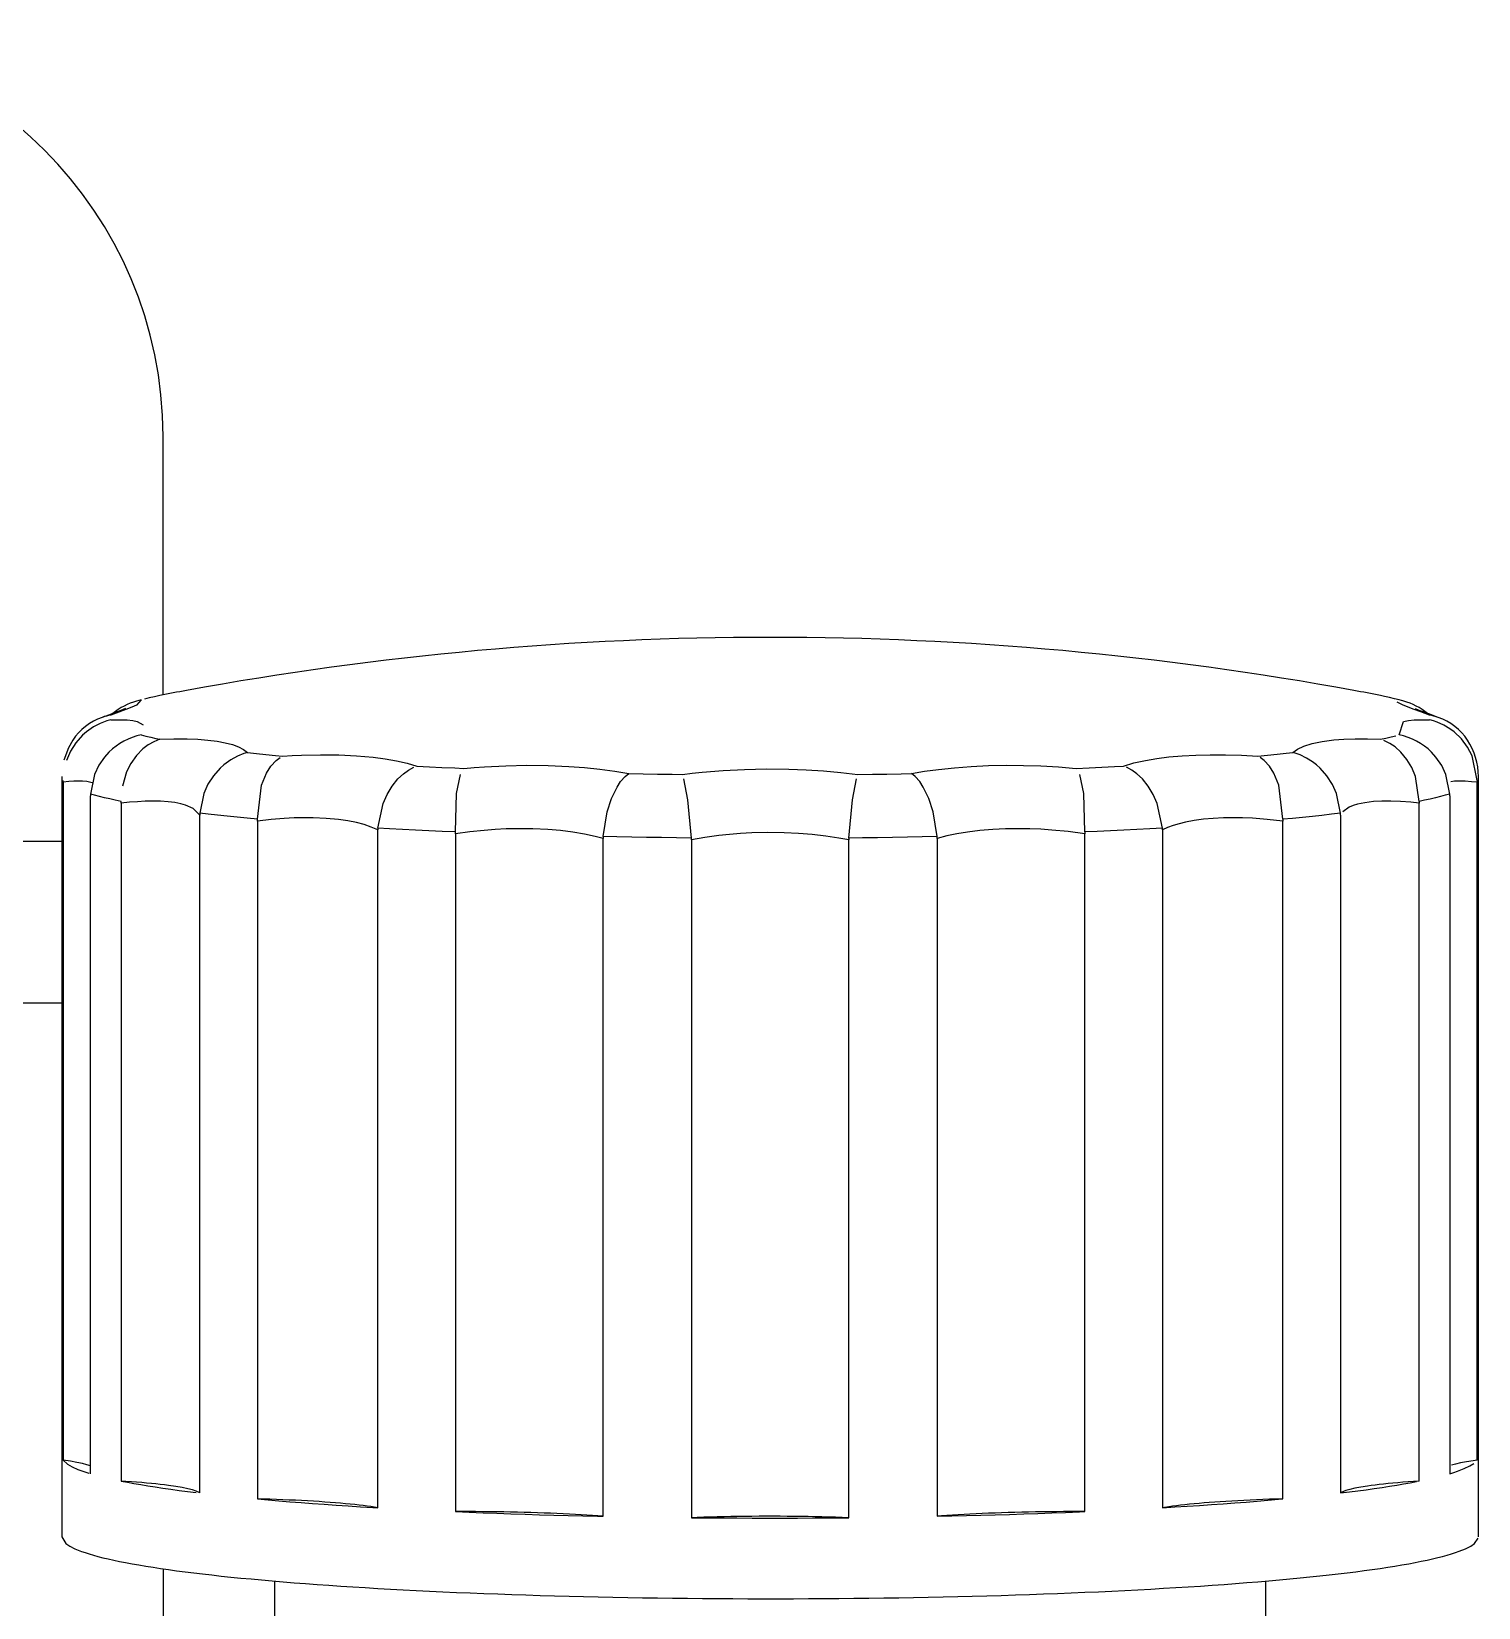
# Model space of a CAD drawing. Header units: millimetres. Extents: x 441156 to 441876, y 4514765 to 4515211.
# Drawn here: x 441594.1763 to 441594.3551, y 4515154.0357 to 4515154.2304 of the extents above; entities that cross this region are included whole.
import ezdxf

# ---------------------------------------------------------------- set-up
doc = ezdxf.new("R2010")
doc.units = ezdxf.units.MM
for name, color, linetype in [('Collettore SL', 7, 'Continuous'), ('Piantone', 5, 'Continuous'), ('Staffa', 8, 'Continuous')]:
    doc.layers.add(name, color=color, linetype=linetype)

msp = doc.modelspace()

# ---------------------------------------------------------------- linework, layer by layer
at = {"layer": 'Collettore SL', "color": 254, "linetype": 'Continuous'}
for p, q in [((441594.1925942032, 4515154.040527153), (441594.1925942032, 4515154.032345055)), ((441594.2063442032, 4515154.039009064), (441594.2063442032, 4515154.030216366)), ((441594.3288442032, 4515154.030216366), (441594.3288442032, 4515154.039009064))]:
    msp.add_line(p, q, dxfattribs=at)
at = {"layer": 'Piantone', "color": 254, "linetype": 'Continuous'}
for p, q in [((441594.1898992222, 4515154.147825108), (441594.1893258228, 4515154.147690244)), ((441594.3458635717, 4515154.147689972), (441594.3452891842, 4515154.147825108)), ((441594.3458666741, 4515154.147689118), (441594.3457640818, 4515154.147717238)), ((441594.1800942032, 4515154.138357172), (441594.1800942032, 4515154.044455209)), ((441594.180270004, 4515154.137657621), (441594.1802695994, 4515154.13787455)), ((441594.180270004, 4515154.137657621), (441594.180270004, 4515154.053933977)), ((441594.354918807, 4515154.13787455), (441594.3549184024, 4515154.137657621)), ((441594.3549184024, 4515154.053933977), (441594.3549184024, 4515154.137657621)), ((441594.3550942032, 4515154.044455209), (441594.3550942032, 4515154.138357172)), ((441594.1836419913, 4515154.136207628), (441594.1836401903, 4515154.135991789)), ((441594.1836401903, 4515154.052268146), (441594.1836401903, 4515154.135991789)), ((441594.1874324049, 4515154.135083712), (441594.1874298435, 4515154.135300594)), ((441594.3477585629, 4515154.135300594), (441594.3477560015, 4515154.135083712)), ((441594.3515482161, 4515154.135991789), (441594.3515464151, 4515154.136207628)), ((441594.3515482161, 4515154.135991789), (441594.3515482161, 4515154.052268146)), ((441594.1874324049, 4515154.135083712), (441594.1874324049, 4515154.051360068)), ((441594.1971402589, 4515154.133834728), (441594.1971364697, 4515154.133618804)), ((441594.1971364697, 4515154.04989516), (441594.1971364697, 4515154.133618804)), ((441594.3380519368, 4515154.133618804), (441594.3380481475, 4515154.133834728)), ((441594.3380519368, 4515154.133618804), (441594.3380519368, 4515154.04989516)), ((441594.3477560015, 4515154.051360068), (441594.3477560015, 4515154.135083712)), ((441594.2042635017, 4515154.132878532), (441594.2042590925, 4515154.133095308)), ((441594.2042635017, 4515154.132878532), (441594.2042635017, 4515154.049154888)), ((441594.219136312, 4515154.132007302), (441594.2191309914, 4515154.131791238)), ((441594.2191309914, 4515154.048067594), (441594.2191309914, 4515154.131791238)), ((441594.2287332158, 4515154.131308059), (441594.2287274906, 4515154.131524679)), ((441594.3064609158, 4515154.131524679), (441594.3064551906, 4515154.131308059)), ((441594.316057415, 4515154.131791238), (441594.3160520944, 4515154.132007302)), ((441594.316057415, 4515154.131791238), (441594.316057415, 4515154.048067594)), ((441594.3309293139, 4515154.133095308), (441594.3309249047, 4515154.132878532)), ((441594.3309249047, 4515154.049154888), (441594.3309249047, 4515154.132878532)), ((441594.2287332158, 4515154.131308059), (441594.2287332158, 4515154.047584415)), ((441594.246977102, 4515154.130945764), (441594.2469708918, 4515154.130729523)), ((441594.2469708918, 4515154.047005879), (441594.2469708918, 4515154.130729523)), ((441594.2578901385, 4515154.130561716), (441594.2578837878, 4515154.130778151)), ((441594.2578901385, 4515154.130561716), (441594.2578901385, 4515154.046838072)), ((441594.2773046186, 4515154.130778151), (441594.2772982679, 4515154.130561716)), ((441594.2772982679, 4515154.046838072), (441594.2772982679, 4515154.130561716)), ((441594.2882175146, 4515154.130729523), (441594.2882113045, 4515154.130945764)), ((441594.2882175146, 4515154.130729523), (441594.2882175146, 4515154.047005879)), ((441594.3064551906, 4515154.047584415), (441594.3064551906, 4515154.131308059))]:
    msp.add_line(p, q, dxfattribs=at)
for points in [[(441594.1898992222, 4515154.147825108, 0), (441594.1900757443, 4515154.147827438, 0), (441594.1902043869, 4515154.147815962, 0), (441594.1903161298, 4515154.147747226, 0), (441594.190214516, 4515154.147618451, 0), (441594.1898864091, 4515154.147423793, 0), (441594.189334614, 4515154.147167753, 0), (441594.1887423372, 4515154.146923044, 0), (441594.1880157549, 4515154.146642318, 0), (441594.1871407069, 4515154.146320525, 0), (441594.1861346713, 4515154.145964348, 0)], [(441594.1921953422, 4515154.148374933, 0), (441594.191526905, 4515154.148228724, 0), (441594.1908957872, 4515154.148081259, 0), (441594.1903022984, 4515154.147932612, 0), (441594.1898992222, 4515154.147825108, 0)], [(441594.3452891842, 4515154.147825108, 0), (441594.3447229161, 4515154.147974558, 0), (441594.3441188079, 4515154.14812288, 0), (441594.343477156, 4515154.148269998, 0), (441594.3429930643, 4515154.148374933, 0)], [(441594.3490537351, 4515154.145964348, 0), (441594.3479683443, 4515154.146349162, 0), (441594.3470329631, 4515154.146695121, 0), (441594.3463444253, 4515154.146963751, 0), (441594.3457847527, 4515154.147197767, 0), (441594.3453503445, 4515154.147399301, 0), (441594.3450543464, 4515154.147562907, 0), (441594.3448979904, 4515154.147688235, 0), (441594.3448830804, 4515154.147774017, 0), (441594.345013432, 4515154.147820317, 0), (441594.3452891842, 4515154.147825108, 0)], [(441594.1861346713, 4515154.145379236, 0), (441594.1860803319, 4515154.145366243, 0), (441594.1856537642, 4515154.145248991, 0), (441594.1852330636, 4515154.145105922, 0), (441594.1848183197, 4515154.144936637, 0), (441594.1844205169, 4515154.144746033, 0), (441594.184009749, 4515154.14451769, 0), (441594.1836117616, 4515154.144262729, 0), (441594.1831197353, 4515154.143895322, 0), (441594.1826547144, 4515154.143485495, 0), (441594.1822146748, 4515154.143028451, 0), (441594.181809967, 4515154.142531505, 0), (441594.1814651999, 4515154.142030193, 0), (441594.1811582618, 4515154.1414983, 0), (441594.1808887846, 4515154.140930601, 0), (441594.1806642903, 4515154.140337353, 0), (441594.1804938341, 4515154.139747324, 0), (441594.1803698621, 4515154.139140684, 0), (441594.1802937508, 4515154.138512063, 0), (441594.1802750521, 4515154.138193525, 0), (441594.1802695994, 4515154.13787455, 0)], [(441594.1879522767, 4515154.146765693, 0), (441594.1879473393, 4515154.146763361, 0), (441594.1878958527, 4515154.14673996, 0), (441594.1877676548, 4515154.14668447, 0), (441594.1875330654, 4515154.146587777, 0), (441594.1871559856, 4515154.146439443, 0), (441594.1866013358, 4515154.146230481, 0), (441594.1858441817, 4515154.145956051, 0), (441594.1850644648, 4515154.145682021, 0)], [(441594.1861346713, 4515154.145964348, 0), (441594.1860803082, 4515154.14580703, 0), (441594.1860659368, 4515154.145649645, 0), (441594.1860915638, 4515154.145492272, 0), (441594.1861346713, 4515154.145379236, 0)], [(441594.1861346713, 4515154.145379236, 0), (441594.1872200621, 4515154.145393333, 0), (441594.1881554433, 4515154.145353147, 0), (441594.1888439811, 4515154.145272766, 0), (441594.1894036537, 4515154.145150593, 0), (441594.1898380619, 4515154.144983661, 0), (441594.19013406, 4515154.144774666, 0), (441594.190290416, 4515154.144523258, 0), (441594.190305326, 4515154.144231595, 0), (441594.1901749744, 4515154.143894351, 0), (441594.1898992222, 4515154.143518476, 0)], [(441594.3452891842, 4515154.143518476, 0), (441594.3451126621, 4515154.143739547, 0), (441594.3449840195, 4515154.143948365, 0), (441594.3448722766, 4515154.14434277, 0), (441594.3449738904, 4515154.144677727, 0), (441594.3453019973, 4515154.144957614, 0), (441594.3458537924, 4515154.145169821, 0), (441594.3464460692, 4515154.14528845, 0), (441594.3471726516, 4515154.145363295, 0), (441594.3480476995, 4515154.145394144, 0), (441594.3490537351, 4515154.145379236, 0)], [(441594.3501263314, 4515154.145681225, 0), (441594.3499489413, 4515154.145743008, 0), (441594.3489549597, 4515154.146096341, 0), (441594.348267715, 4515154.146350461, 0), (441594.3477786835, 4515154.146539387, 0), (441594.3474687811, 4515154.146665184, 0), (441594.3473016422, 4515154.146736733, 0), (441594.3472351756, 4515154.146766745, 0), (441594.347228291, 4515154.146769988, 0)], [(441594.3490537351, 4515154.145379236, 0), (441594.3491080982, 4515154.145536553, 0), (441594.3491224697, 4515154.145693937, 0), (441594.3490968426, 4515154.14585131, 0), (441594.3490537351, 4515154.145964348, 0)], [(441594.354918807, 4515154.13787455, 0), (441594.3548962205, 4515154.138491467, 0), (441594.35482433, 4515154.139104643, 0), (441594.3546993741, 4515154.139727521, 0), (441594.3545241161, 4515154.140337353, 0), (441594.3543071316, 4515154.140912805, 0), (441594.354045919, 4515154.141468114, 0), (441594.3537332821, 4515154.142014106, 0), (441594.3533784393, 4515154.142531505, 0), (441594.3529864553, 4515154.143013995, 0), (441594.352558178, 4515154.14346198, 0), (441594.3520833222, 4515154.143883347, 0), (441594.3515766448, 4515154.144262729, 0), (441594.3512010932, 4515154.144504222, 0), (441594.3508126679, 4515154.144722749, 0), (441594.35040922, 4515154.144919147, 0), (441594.3500024707, 4515154.145088132, 0), (441594.3495593805, 4515154.145241332, 0), (441594.3491080745, 4515154.145366243, 0), (441594.3490537351, 4515154.145379236, 0)], [(441594.1898992222, 4515154.143518476, 0), (441594.1904654903, 4515154.143369025, 0), (441594.1910695985, 4515154.143220704, 0), (441594.1917112504, 4515154.143073585, 0), (441594.1921953422, 4515154.14296865, 0)], [(441594.1921953422, 4515154.14296865, 0), (441594.193942666, 4515154.143026281, 0), (441594.1955793019, 4515154.143025621, 0), (441594.1969111167, 4515154.142976289, 0), (441594.1981359224, 4515154.14288154, 0), (441594.1992671061, 4515154.142738667, 0), (441594.2002763426, 4515154.142549731, 0), (441594.2011624724, 4515154.142314344, 0), (441594.2019170764, 4515154.142034506, 0), (441594.2025471435, 4515154.141704942, 0), (441594.2030349345, 4515154.141332326, 0)], [(441594.3321534719, 4515154.141332326, 0), (441594.3324167916, 4515154.141552063, 0), (441594.3327281516, 4515154.141758073, 0), (441594.3335318841, 4515154.142141843, 0), (441594.334537268, 4515154.142459787, 0), (441594.3357767044, 4515154.142715585, 0), (441594.3372139771, 4515154.142897224, 0), (441594.3384834493, 4515154.142987242, 0), (441594.3398638873, 4515154.143029707, 0), (441594.3413780881, 4515154.143023837, 0), (441594.3429930643, 4515154.14296865, 0)], [(441594.3429930643, 4515154.14296865, 0), (441594.3436615014, 4515154.14311486, 0), (441594.3442926192, 4515154.143262324, 0), (441594.344886108, 4515154.14341097, 0), (441594.3452891842, 4515154.143518476, 0)], [(441594.1814518002, 4515154.14286631, 0), (441594.1812988523, 4515154.142624177, 0), (441594.1809149021, 4515154.141919415, 0), (441594.1805967828, 4515154.141170861, 0), (441594.1803513989, 4515154.140384348, 0), (441594.1801735194, 4515154.139488686, 0), (441594.1800974747, 4515154.138587474, 0), (441594.1800942033, 4515154.138356146, 0)], [(441594.1859084641, 4515154.141393179, 0), (441594.1857798753, 4515154.141263812, 0), (441594.1853491282, 4515154.140782151, 0), (441594.1849777775, 4515154.140291759, 0), (441594.184647208, 4515154.139773767, 0), (441594.1843527468, 4515154.139215919, 0), (441594.1841064378, 4515154.138635952, 0), (441594.1839151648, 4515154.138053889, 0), (441594.1837732316, 4515154.13745845, 0), (441594.1836802525, 4515154.136835702, 0), (441594.1836419913, 4515154.136207628, 0)], [(441594.1921953422, 4515154.14296865, 0), (441594.1921497064, 4515154.14295412, 0), (441594.1917913444, 4515154.142824568, 0), (441594.1914399345, 4515154.142669871, 0), (441594.191093792, 4515154.142488893, 0), (441594.1907626573, 4515154.142287088, 0), (441594.190421066, 4515154.142046704, 0), (441594.1900923458, 4515154.141781054, 0), (441594.1896854606, 4515154.141398518, 0), (441594.1893051364, 4515154.140977014, 0), (441594.1889447878, 4515154.140505947, 0), (441594.1886176509, 4515154.139999476, 0), (441594.1883391099, 4515154.13948686, 0), (441594.1880947658, 4515154.138948221, 0), (441594.1878812005, 4515154.138371001, 0), (441594.1877071732, 4515154.137773725, 0), (441594.18757721, 4515154.137176982, 0), (441594.1874870354, 4515154.136569149, 0), (441594.1874367115, 4515154.135936187, 0), (441594.1874298435, 4515154.135300594, 0)], [(441594.2030349345, 4515154.141332326, 0), (441594.2029831095, 4515154.14131873, 0), (441594.2025747158, 4515154.14119673, 0), (441594.2021716857, 4515154.141049826, 0), (441594.2017720524, 4515154.140876923, 0), (441594.20138711, 4515154.140683239, 0), (441594.2009870796, 4515154.140451678, 0), (441594.2005990432, 4515154.140194981, 0), (441594.2001140137, 4515154.139824243, 0), (441594.1996551843, 4515154.139414589, 0), (441594.1992145372, 4515154.138955644, 0), (441594.198808259, 4515154.13846112, 0), (441594.1984561483, 4515154.13795961, 0), (441594.198140786, 4515154.137431692, 0), (441594.1978576952, 4515154.136864968, 0), (441594.1976184421, 4515154.136277538, 0), (441594.1974298926, 4515154.135689639, 0), (441594.1972866474, 4515154.135089817, 0), (441594.1971881537, 4515154.134464126, 0), (441594.1971402589, 4515154.133834728, 0)], [(441594.2030349345, 4515154.141332326, 0), (441594.2041535334, 4515154.141208767, 0), (441594.2053032569, 4515154.141087399, 0), (441594.206483541, 4515154.14096828, 0), (441594.2073502284, 4515154.140884103, 0)], [(441594.327838178, 4515154.140884103, 0), (441594.3290400659, 4515154.14100157, 0), (441594.3302118079, 4515154.141121329, 0), (441594.331352829, 4515154.141243319, 0), (441594.3321534719, 4515154.141332326, 0)], [(441594.3380481475, 4515154.133834728, 0), (441594.3380023432, 4515154.134446085, 0), (441594.3379087722, 4515154.13505407, 0), (441594.3377634003, 4515154.135672059, 0), (441594.3375699644, 4515154.136277538, 0), (441594.3373377683, 4515154.136849348, 0), (441594.3370640083, 4515154.137401653, 0), (441594.3367415222, 4515154.137945286, 0), (441594.3363801473, 4515154.13846112, 0), (441594.3359851775, 4515154.138942896, 0), (441594.335557563, 4515154.139391039, 0), (441594.3350873371, 4515154.139813514, 0), (441594.3345893633, 4515154.140194981, 0), (441594.3342224559, 4515154.140438544, 0), (441594.3338447323, 4515154.140659633, 0), (441594.3334541495, 4515154.140859112, 0), (441594.3330620475, 4515154.141031604, 0), (441594.3326367094, 4515154.141189056, 0), (441594.3322052969, 4515154.14131873, 0), (441594.3321534719, 4515154.141332326, 0)], [(441594.3477585629, 4515154.135300594, 0), (441594.3477525042, 4515154.135917951, 0), (441594.3477054344, 4515154.136532956, 0), (441594.3476144326, 4515154.137159153, 0), (441594.3474812332, 4515154.137773725, 0), (441594.3473124397, 4515154.138355105, 0), (441594.3471061735, 4515154.1389176, 0), (441594.3468565503, 4515154.139472232, 0), (441594.3465707555, 4515154.139999476, 0), (441594.3462527958, 4515154.140492877, 0), (441594.3459033083, 4515154.140952814, 0), (441594.3455137388, 4515154.141387465, 0), (441594.3450960606, 4515154.141781054, 0), (441594.3447853085, 4515154.142033093, 0), (441594.3444629671, 4515154.142262543, 0), (441594.344127228, 4515154.142470301, 0), (441594.3437878492, 4515154.142650751, 0), (441594.3434171932, 4515154.142816458, 0), (441594.3430387, 4515154.14295412, 0), (441594.3429930643, 4515154.14296865, 0)], [(441594.3515464151, 4515154.136207628, 0), (441594.3515100252, 4515154.136817722, 0), (441594.3514219849, 4515154.137422916, 0), (441594.3512781465, 4515154.138036461, 0), (441594.3510819686, 4515154.138635952, 0), (441594.3508429645, 4515154.13920052, 0), (441594.3505583116, 4515154.139744243, 0), (441594.3502203697, 4515154.140277727, 0), (441594.3498392783, 4515154.140782151, 0), (441594.3494205488, 4515154.141251422, 0), (441594.3492902076, 4515154.141383075, 0)], [(441594.2042590925, 4515154.133095308, 0), (441594.2042478927, 4515154.133712586, 0), (441594.2042644645, 4515154.134328568, 0), (441594.204310536, 4515154.134956872, 0), (441594.2043856109, 4515154.135574644, 0), (441594.2044858544, 4515154.136160159, 0), (441594.2046122954, 4515154.136727766, 0), (441594.2047687968, 4515154.13728864, 0), (441594.2049510725, 4515154.137823078, 0), (441594.2051566572, 4515154.138324524, 0), (441594.2053852016, 4515154.138793346, 0), (441594.2056424969, 4515154.139237937, 0), (441594.2059207979, 4515154.139642221, 0), (441594.206129269, 4515154.13990224, 0), (441594.2063466475, 4515154.140139984, 0), (441594.2065741827, 4515154.140356398, 0), (441594.2068052568, 4515154.140545616, 0), (441594.2070587722, 4515154.140720914, 0), (441594.2073188007, 4515154.14086839, 0), (441594.2073502284, 4515154.140884103, 0)], [(441594.2073502284, 4515154.140884103, 0), (441594.2085252522, 4515154.140954443, 0), (441594.2096840551, 4515154.14100775, 0), (441594.2120409281, 4515154.141063234, 0), (441594.2142940643, 4515154.141042721, 0), (441594.2164876811, 4515154.140941935, 0), (441594.2185381526, 4515154.140761307, 0), (441594.2200471761, 4515154.140562728, 0), (441594.2214504576, 4515154.140316053, 0), (441594.222764948, 4515154.140016373, 0), (441594.2239574473, 4515154.139669579, 0)], [(441594.219136312, 4515154.132007302, 0), (441594.2191857242, 4515154.132617947, 0), (441594.2192738216, 4515154.133230899, 0), (441594.2194026097, 4515154.133850848, 0), (441594.2195705558, 4515154.134464134, 0), (441594.2197671902, 4515154.135040642, 0), (441594.2199977851, 4515154.13560259, 0), (441594.2202649164, 4515154.13615346, 0), (441594.22056399, 4515154.136681268, 0), (441594.2208864283, 4515154.137172532, 0), (441594.221235803, 4515154.137634153, 0), (441594.2216153167, 4515154.138068317, 0), (441594.2220179921, 4515154.138464995, 0), (441594.2223119923, 4515154.138718322, 0), (441594.222614727, 4515154.138950261, 0), (441594.2229262877, 4515154.13916053, 0), (441594.2232381384, 4515154.13934384, 0), (441594.2235747967, 4515154.139512734, 0), (441594.2239165371, 4515154.139654558, 0), (441594.2239574473, 4515154.139669579, 0)], [(441594.2239574473, 4515154.139669579, 0), (441594.2254934575, 4515154.139586817, 0), (441594.2270501228, 4515154.139507039, 0), (441594.2286266793, 4515154.139430287, 0), (441594.2297714271, 4515154.139377022, 0)], [(441594.2287274906, 4515154.131524679, 0), (441594.2287003831, 4515154.132141368, 0), (441594.228684458, 4515154.132757361, 0), (441594.2286800424, 4515154.133386305, 0), (441594.2286879377, 4515154.134005353, 0), (441594.2287075404, 4515154.13459271, 0), (441594.2287389056, 4515154.135162742, 0), (441594.2287834086, 4515154.135726704, 0), (441594.2288401802, 4515154.136264815, 0), (441594.2289085933, 4515154.136770473, 0), (441594.2289886287, 4515154.137244035, 0), (441594.2290826163, 4515154.137694025, 0), (441594.2291879728, 4515154.138104206, 0), (441594.2292690184, 4515154.138368674, 0), (441594.2293552147, 4515154.138611084, 0), (441594.2294471019, 4515154.138832407, 0), (441594.2295420006, 4515154.139026634, 0), (441594.2296477975, 4515154.139207454, 0), (441594.2297579981, 4515154.13936062, 0), (441594.2297714271, 4515154.139377022, 0)], [(441594.2297714271, 4515154.139377022, 0), (441594.2310379009, 4515154.139484882, 0), (441594.232304838, 4515154.139575468, 0), (441594.2349408444, 4515154.139707683, 0), (441594.2375431467, 4515154.139761788, 0), (441594.2401672152, 4515154.139735038, 0), (441594.2427168464, 4515154.139625106, 0), (441594.2446667528, 4515154.139479683, 0), (441594.2465494554, 4515154.139283506, 0), (441594.2483898223, 4515154.13903231, 0), (441594.250143197, 4515154.138730788, 0)], [(441594.2567546109, 4515154.138629184, 0), (441594.2579597792, 4515154.138775027, 0), (441594.2591820392, 4515154.138903867, 0), (441594.2617792376, 4515154.139116504, 0), (441594.2644168301, 4515154.139251137, 0), (441594.2671548489, 4515154.139306791, 0), (441594.2698961165, 4515154.139278168, 0), (441594.2720517185, 4515154.139195839, 0), (441594.2741867605, 4515154.139061406, 0), (441594.2763310284, 4515154.138871445, 0), (441594.2784337956, 4515154.138629184, 0)], [(441594.2850452094, 4515154.138730788, 0), (441594.2866785891, 4515154.13901375, 0), (441594.2883955453, 4515154.139253814, 0), (441594.2903702193, 4515154.139465999, 0), (441594.2924201728, 4515154.139621981, 0), (441594.2945808624, 4515154.139722207, 0), (441594.2967977419, 4515154.139762341, 0), (441594.2988990421, 4515154.139745431, 0), (441594.3010289059, 4515154.139676542, 0), (441594.3032184444, 4515154.139553183, 0), (441594.3054169793, 4515154.139377022, 0)], [(441594.3054169793, 4515154.139377022, 0), (441594.3070073525, 4515154.139451578, 0), (441594.3085783892, 4515154.139529185, 0), (441594.3101293187, 4515154.139609806, 0), (441594.3112309591, 4515154.139669579, 0)], [(441594.3064609158, 4515154.131524679, 0), (441594.3064880233, 4515154.132141368, 0), (441594.3065039484, 4515154.132757361, 0), (441594.306508364, 4515154.133386305, 0), (441594.3065004688, 4515154.134005353, 0), (441594.306480866, 4515154.13459271, 0), (441594.3064495008, 4515154.135162742, 0), (441594.3064049978, 4515154.135726704, 0), (441594.3063482261, 4515154.136264815, 0), (441594.3062798131, 4515154.136770473, 0), (441594.3061997778, 4515154.137244035, 0), (441594.3061057901, 4515154.137694025, 0), (441594.3060004336, 4515154.138104206, 0), (441594.305919388, 4515154.138368674, 0), (441594.3058331917, 4515154.138611084, 0), (441594.3057413045, 4515154.138832407, 0), (441594.3056464058, 4515154.139026634, 0), (441594.3055406089, 4515154.139207454, 0), (441594.3054304083, 4515154.13936062, 0), (441594.3054169793, 4515154.139377022, 0)], [(441594.3112309591, 4515154.139669579, 0), (441594.3125300801, 4515154.140043638, 0), (441594.3139808648, 4515154.140363663, 0), (441594.3153705726, 4515154.14059701, 0), (441594.3168603766, 4515154.140784223, 0), (441594.3184738058, 4515154.140926428, 0), (441594.3201769895, 4515154.141019226, 0), (441594.32197054, 4515154.141062172, 0), (441594.3238383327, 4515154.141054718, 0), (441594.3258090512, 4515154.140995293, 0), (441594.327838178, 4515154.140884103, 0)], [(441594.3160520944, 4515154.132007302, 0), (441594.3160026823, 4515154.132617947, 0), (441594.3159145848, 4515154.133230899, 0), (441594.3157857967, 4515154.133850848, 0), (441594.3156178506, 4515154.134464134, 0), (441594.3154212162, 4515154.135040642, 0), (441594.3151906213, 4515154.13560259, 0), (441594.31492349, 4515154.13615346, 0), (441594.3146244164, 4515154.136681268, 0), (441594.3143019781, 4515154.137172532, 0), (441594.3139526034, 4515154.137634153, 0), (441594.3135730897, 4515154.138068317, 0), (441594.3131704144, 4515154.138464995, 0), (441594.3128764142, 4515154.138718322, 0), (441594.3125736794, 4515154.138950261, 0), (441594.3122621187, 4515154.13916053, 0), (441594.311950268, 4515154.13934384, 0), (441594.3116136097, 4515154.139512734, 0), (441594.3112718693, 4515154.139654558, 0), (441594.3112309591, 4515154.139669579, 0)], [(441594.3309293139, 4515154.133095308, 0), (441594.3309405137, 4515154.133712586, 0), (441594.3309239419, 4515154.134328568, 0), (441594.3308778704, 4515154.134956872, 0), (441594.3308027955, 4515154.135574644, 0), (441594.3307025519, 4515154.136160159, 0), (441594.330576111, 4515154.136727766, 0), (441594.3304196096, 4515154.13728864, 0), (441594.3302373339, 4515154.137823078, 0), (441594.3300317492, 4515154.138324524, 0), (441594.3298032049, 4515154.138793346, 0), (441594.3295459095, 4515154.139237937, 0), (441594.3292676085, 4515154.139642221, 0), (441594.3290591374, 4515154.13990224, 0), (441594.328841759, 4515154.140139984, 0), (441594.3286142237, 4515154.140356398, 0), (441594.3283831496, 4515154.140545616, 0), (441594.3281296342, 4515154.140720914, 0), (441594.3278696057, 4515154.14086839, 0), (441594.327838178, 4515154.140884103, 0)], [(441594.1802695994, 4515154.13787455, 0), (441594.1801711711, 4515154.138037375, 0), (441594.1801127065, 4515154.138200346, 0), (441594.1800942032, 4515154.138357172, 0)], [(441594.1838194951, 4515154.137611124, 0), (441594.1835901561, 4515154.137689631, 0), (441594.1831625619, 4515154.137771802, 0), (441594.1826342501, 4515154.13781226, 0), (441594.1821378372, 4515154.137814412, 0), (441594.1815798809, 4515154.137789601, 0), (441594.1809542861, 4515154.137737174, 0), (441594.180270004, 4515154.137657621, 0)], [(441594.246977102, 4515154.130945764, 0), (441594.2470246918, 4515154.131560083, 0), (441594.2470961602, 4515154.132173304, 0), (441594.2471939271, 4515154.132799006, 0), (441594.2473150302, 4515154.133414462, 0), (441594.2474537906, 4515154.133998039, 0), (441594.2476120026, 4515154.134564048, 0), (441594.2477934432, 4515154.135123666, 0), (441594.2479922588, 4515154.135657271, 0), (441594.2482054036, 4515154.136158338, 0), (441594.2484322698, 4515154.136627243, 0), (441594.2486778419, 4515154.137072424, 0), (441594.2489341046, 4515154.137477817, 0), (441594.2491206877, 4515154.137738938, 0), (441594.2493109685, 4515154.137978045, 0), (441594.2495059283, 4515154.138196099, 0), (441594.249699914, 4515154.138387183, 0), (441594.2499084796, 4515154.138564743, 0), (441594.2501181358, 4515154.138714753, 0), (441594.250143197, 4515154.138730788, 0)], [(441594.250143197, 4515154.138730788, 0), (441594.251911353, 4515154.138698803, 0), (441594.2536872031, 4515154.138670241, 0), (441594.2554698762, 4515154.138645113, 0), (441594.2567546109, 4515154.138629184, 0)], [(441594.2578837878, 4515154.130778151, 0), (441594.2578440422, 4515154.131393813, 0), (441594.2577975411, 4515154.132008846, 0), (441594.2577431709, 4515154.132636886, 0), (441594.2576829343, 4515154.13325513, 0), (441594.2576195318, 4515154.133841813, 0), (441594.257552038, 4515154.134411289, 0), (441594.2574791751, 4515154.134974817, 0), (441594.257403595, 4515154.135512639, 0), (441594.2573265849, 4515154.136018164, 0), (441594.2572484579, 4515154.136491757, 0), (441594.2571678015, 4515154.136941951, 0), (441594.2570875059, 4515154.137352517, 0), (441594.2570313506, 4515154.137617367, 0), (441594.2569759684, 4515154.137860251, 0), (441594.2569211246, 4515154.138082143, 0), (441594.2568684015, 4515154.138277018, 0), (441594.2568137195, 4515154.138458624, 0), (441594.2567608001, 4515154.13861267, 0), (441594.2567546109, 4515154.138629184, 0)], [(441594.2773046186, 4515154.130778151, 0), (441594.2773443642, 4515154.131393813, 0), (441594.2773908653, 4515154.132008846, 0), (441594.2774452355, 4515154.132636886, 0), (441594.2775054721, 4515154.13325513, 0), (441594.2775688746, 4515154.133841813, 0), (441594.2776363684, 4515154.134411289, 0), (441594.2777092313, 4515154.134974817, 0), (441594.2777848113, 4515154.135512639, 0), (441594.2778618215, 4515154.136018164, 0), (441594.2779399485, 4515154.136491757, 0), (441594.2780206049, 4515154.136941951, 0), (441594.2781009005, 4515154.137352517, 0), (441594.2781570558, 4515154.137617367, 0), (441594.278212438, 4515154.137860251, 0), (441594.2782672818, 4515154.138082143, 0), (441594.2783200049, 4515154.138277018, 0), (441594.278374687, 4515154.138458624, 0), (441594.2784276063, 4515154.13861267, 0), (441594.2784337956, 4515154.138629184, 0)], [(441594.2784337956, 4515154.138629184, 0), (441594.2802208316, 4515154.138651836, 0), (441594.2820016729, 4515154.138677931, 0), (441594.2837754458, 4515154.138707459, 0), (441594.2850452094, 4515154.138730788, 0)], [(441594.2882113045, 4515154.130945764, 0), (441594.2881637146, 4515154.131560083, 0), (441594.2880922462, 4515154.132173304, 0), (441594.2879944793, 4515154.132799006, 0), (441594.2878733762, 4515154.133414462, 0), (441594.2877346158, 4515154.133998039, 0), (441594.2875764038, 4515154.134564048, 0), (441594.2873949633, 4515154.135123666, 0), (441594.2871961476, 4515154.135657271, 0), (441594.2869830029, 4515154.136158338, 0), (441594.2867561366, 4515154.136627243, 0), (441594.2865105646, 4515154.137072424, 0), (441594.2862543018, 4515154.137477817, 0), (441594.2860677188, 4515154.137738938, 0), (441594.2858774379, 4515154.137978045, 0), (441594.2856824782, 4515154.138196099, 0), (441594.2854884925, 4515154.138387183, 0), (441594.2852799268, 4515154.138564743, 0), (441594.2850702705, 4515154.138714753, 0), (441594.2850452094, 4515154.138730788, 0)], [(441594.3549184024, 4515154.137657621, 0), (441594.3542430418, 4515154.137736281, 0), (441594.3534457043, 4515154.137799288, 0), (441594.3527477629, 4515154.137816397, 0), (441594.3521492982, 4515154.137785939, 0), (441594.3516641092, 4515154.137706639, 0), (441594.3513633995, 4515154.137608758, 0)], [(441594.3550942032, 4515154.138357172, 0), (441594.3550742038, 4515154.138194131, 0), (441594.3550142146, 4515154.138031163, 0), (441594.354918807, 4515154.13787455, 0)], [(441594.1874298435, 4515154.135300594, 0), (441594.1866983855, 4515154.135450667, 0), (441594.1860039073, 4515154.135602066, 0), (441594.1853467265, 4515154.135754727, 0), (441594.1847271434, 4515154.135908576, 0), (441594.1841454414, 4515154.136063545, 0), (441594.1836419913, 4515154.136207628, 0)], [(441594.1971364697, 4515154.133618804, 0), (441594.1971340898, 4515154.133623188, 0), (441594.1968015427, 4515154.13405722, 0), (441594.1963089781, 4515154.134432429, 0), (441594.1958785077, 4515154.134654289, 0), (441594.1953741974, 4515154.134846161, 0), (441594.1947984424, 4515154.13500695, 0), (441594.1940513581, 4515154.1351524, 0), (441594.1932154692, 4515154.135255618, 0), (441594.1922759864, 4515154.135316781, 0), (441594.1912530799, 4515154.135333399, 0), (441594.1903728582, 4515154.135314396, 0), (441594.1894449007, 4515154.135266749, 0), (441594.1884598795, 4515154.13518957, 0), (441594.1874324049, 4515154.135083712, 0)], [(441594.3477560015, 4515154.135083712, 0), (441594.3467422485, 4515154.13518833, 0), (441594.3454750702, 4515154.135283166, 0), (441594.3442860611, 4515154.135329171, 0), (441594.3431590758, 4515154.135325061, 0), (441594.3421274659, 4515154.13526924, 0), (441594.3410718172, 4515154.135141905, 0), (441594.3401568463, 4515154.134947973, 0), (441594.3396135437, 4515154.134776708, 0), (441594.3391410548, 4515154.134575171, 0), (441594.3387415303, 4515154.134344497, 0), (441594.3383346768, 4515154.134004265, 0), (441594.3380519368, 4515154.133618804, 0)], [(441594.3515464151, 4515154.136207628, 0), (441594.3509999418, 4515154.136051688, 0), (441594.3504153411, 4515154.135896802, 0), (441594.3497928805, 4515154.135743041, 0), (441594.3491328444, 4515154.135590475, 0), (441594.3484355345, 4515154.135439173, 0), (441594.3477585629, 4515154.135300594, 0)], [(441594.2042590925, 4515154.133095308, 0), (441594.2029828293, 4515154.133214525, 0), (441594.2017361019, 4515154.133336093, 0), (441594.2005194802, 4515154.133459956, 0), (441594.1993335204, 4515154.133586058, 0), (441594.1981787645, 4515154.133714342, 0), (441594.1971402589, 4515154.133834728, 0)], [(441594.3380481475, 4515154.133834728, 0), (441594.3369226852, 4515154.133704483, 0), (441594.3357655308, 4515154.133576363, 0), (441594.3345772132, 4515154.133450431, 0), (441594.3333582757, 4515154.13332674, 0), (441594.3321092755, 4515154.13320535, 0), (441594.3309293139, 4515154.133095308, 0)], [(441594.2191309914, 4515154.131791238, 0), (441594.2183232019, 4515154.13213822, 0), (441594.2174448887, 4515154.132434117, 0), (441594.2164780895, 4515154.132687798, 0), (441594.2154051666, 4515154.132901411, 0), (441594.2142494026, 4515154.133068433, 0), (441594.2127478797, 4515154.133206707, 0), (441594.2111442097, 4515154.133274382, 0), (441594.2099890427, 4515154.133279533, 0), (441594.2087942997, 4515154.13325117, 0), (441594.2075662617, 4515154.133189546, 0), (441594.2059351704, 4515154.133060993, 0), (441594.2042635017, 4515154.132878532, 0)], [(441594.2287274906, 4515154.131524679, 0), (441594.2270603584, 4515154.131598663, 0), (441594.2254117555, 4515154.131675736, 0), (441594.2237824355, 4515154.131755863, 0), (441594.2221731431, 4515154.131839008, 0), (441594.220584614, 4515154.131925132, 0), (441594.219136312, 4515154.132007302, 0)], [(441594.2469708918, 4515154.130729523, 0), (441594.2459965296, 4515154.130979536, 0), (441594.2446490948, 4515154.131265584, 0), (441594.2432297039, 4515154.131502348, 0), (441594.2417119892, 4515154.131691651, 0), (441594.2401345331, 4515154.131826637, 0), (441594.2382663872, 4515154.131913126, 0), (441594.2363449511, 4515154.131926628, 0), (441594.2350010971, 4515154.131893374, 0), (441594.2336422605, 4515154.131825767, 0), (441594.2322754691, 4515154.131724267, 0), (441594.230503079, 4515154.131543409, 0), (441594.2287332158, 4515154.131308059, 0)], [(441594.2772982679, 4515154.130561716, 0), (441594.2760893555, 4515154.130778178, 0), (441594.2744643547, 4515154.131018545, 0), (441594.2728032247, 4515154.131207969, 0), (441594.271077171, 4515154.131347422, 0), (441594.2693317051, 4515154.131431341, 0), (441594.2673222622, 4515154.131458241, 0), (441594.2653148136, 4515154.131411362, 0), (441594.2639443612, 4515154.131336396, 0), (441594.2625853266, 4515154.131227021, 0), (441594.2612446371, 4515154.131083913, 0), (441594.2595447247, 4515154.130849692, 0), (441594.2578901385, 4515154.130561716, 0)], [(441594.3064551906, 4515154.131308059, 0), (441594.3064361767, 4515154.131310879, 0), (441594.3044243433, 4515154.131573461, 0), (441594.3024111358, 4515154.131765418, 0), (441594.3010349046, 4515154.131855149, 0), (441594.2996685574, 4515154.131910215, 0), (441594.2983193086, 4515154.131930224, 0), (441594.2966809289, 4515154.131906196, 0), (441594.2950830039, 4515154.131828578, 0), (441594.2935001602, 4515154.131694132, 0), (441594.291977266, 4515154.131505045, 0), (441594.2906618046, 4515154.131288406, 0), (441594.289405931, 4515154.13102924, 0), (441594.2882175146, 4515154.130729523, 0)], [(441594.3160520944, 4515154.132007302, 0), (441594.3144833905, 4515154.13191846, 0), (441594.3128932522, 4515154.131832561, 0), (441594.3112824064, 4515154.131749645, 0), (441594.3096515893, 4515154.13166975, 0), (441594.3080015466, 4515154.131592912, 0), (441594.3064609158, 4515154.131524679, 0)], [(441594.3309249047, 4515154.132878532, 0), (441594.3309067173, 4515154.132880781, 0), (441594.3290103764, 4515154.133083302, 0), (441594.3271682347, 4515154.133216009, 0), (441594.3259415043, 4515154.133265738, 0), (441594.3247503021, 4515154.1332815, 0), (441594.3236010111, 4515154.133263112, 0), (441594.3223382428, 4515154.133199803, 0), (441594.3211406509, 4515154.133091807, 0), (441594.3199930055, 4515154.132936183, 0), (441594.3189241285, 4515154.132735533, 0), (441594.3181246926, 4515154.132542065, 0), (441594.3173815929, 4515154.132320849, 0), (441594.3166887605, 4515154.132069395, 0), (441594.316057415, 4515154.131791238, 0)], [(441594.2578837878, 4515154.130778151, 0), (441594.2560268674, 4515154.130797977, 0), (441594.2541752349, 4515154.130821259, 0), (441594.2523297365, 4515154.130847985, 0), (441594.250491216, 4515154.130878144, 0), (441594.2486605137, 4515154.130911722, 0), (441594.246977102, 4515154.130945764, 0)], [(441594.2882113045, 4515154.130945764, 0), (441594.2863885679, 4515154.130909042, 0), (441594.2845572399, 4515154.130875723, 0), (441594.2827181575, 4515154.130845825, 0), (441594.2808721615, 4515154.130819362, 0), (441594.2790200958, 4515154.130796343, 0), (441594.2773046186, 4515154.130778151, 0)], [(441594.180270004, 4515154.053933977, 0), (441594.1804084872, 4515154.053771374, 0), (441594.1805868256, 4515154.053609065, 0), (441594.1808049377, 4515154.053447125, 0), (441594.1810627237, 4515154.05328563, 0), (441594.1813600658, 4515154.053124651, 0), (441594.1816968281, 4515154.052964264, 0), (441594.1820728566, 4515154.052804541, 0), (441594.1824879796, 4515154.052645554, 0), (441594.1829420071, 4515154.052487378, 0), (441594.1834347316, 4515154.052330083, 0), (441594.1836401903, 4515154.052268146, 0)], [(441594.1836401903, 4515154.05323659, 0), (441594.1834314464, 4515154.053310435, 0), (441594.1831932598, 4515154.053383601, 0), (441594.1829259207, 4515154.053455998, 0), (441594.1826297549, 4515154.053527538, 0), (441594.1823051231, 4515154.053598133, 0), (441594.1819524209, 4515154.053667697, 0), (441594.181572078, 4515154.053736147, 0), (441594.1811645579, 4515154.053803397, 0), (441594.1807303568, 4515154.053869368, 0), (441594.180270004, 4515154.053933977, 0)], [(441594.3515482161, 4515154.052268146, 0), (441594.3520561809, 4515154.052425072, 0), (441594.3525255357, 4515154.052582907, 0), (441594.3529560658, 4515154.052741583, 0), (441594.3533475745, 4515154.052901023, 0), (441594.3536998827, 4515154.053061157, 0), (441594.3540128295, 4515154.05322191, 0), (441594.3542862718, 4515154.053383211, 0), (441594.3545200846, 4515154.053544983, 0), (441594.3547141609, 4515154.053707154, 0), (441594.3548684121, 4515154.053869651, 0), (441594.3549184024, 4515154.053933977, 0)], [(441594.3549184024, 4515154.053933977, 0), (441594.3544580496, 4515154.053869368, 0), (441594.3540238486, 4515154.053803397, 0), (441594.3536163284, 4515154.053736147, 0), (441594.3532359855, 4515154.053667697, 0), (441594.3528832833, 4515154.053598133, 0), (441594.3525586515, 4515154.053527538, 0), (441594.3522624857, 4515154.053455998, 0), (441594.3519951466, 4515154.053383601, 0), (441594.35175696, 4515154.053310435, 0), (441594.3515482161, 4515154.05323659, 0)], [(441594.1874324049, 4515154.051360068, 0), (441594.188200633, 4515154.051211398, 0), (441594.1890051544, 4515154.051064194, 0), (441594.189845601, 4515154.050918523, 0), (441594.1907215889, 4515154.050774451, 0), (441594.1916327176, 4515154.050632044, 0), (441594.1925785705, 4515154.050491367, 0), (441594.1935587153, 4515154.050352486, 0), (441594.1945727039, 4515154.050215461, 0), (441594.1956200728, 4515154.050080359, 0), (441594.1967003433, 4515154.049947238, 0), (441594.1971364697, 4515154.04989516, 0)], [(441594.1971364697, 4515154.04989516, 0), (441594.197012615, 4515154.049970444, 0), (441594.1968586902, 4515154.050045305, 0), (441594.1966748826, 4515154.050119652, 0), (441594.1964614163, 4515154.050193396, 0), (441594.1962185513, 4515154.050266445, 0), (441594.1959465834, 4515154.050338711, 0), (441594.1956458441, 4515154.050410105, 0), (441594.1953166998, 4515154.050480541, 0), (441594.1949595514, 4515154.050549934, 0), (441594.1945748341, 4515154.050618197, 0), (441594.1941630166, 4515154.050685248, 0), (441594.1937246007, 4515154.050751007, 0), (441594.1932601205, 4515154.050815391, 0), (441594.1927701419, 4515154.050878325, 0), (441594.1922552618, 4515154.050939729, 0), (441594.1917161075, 4515154.050999529, 0), (441594.191153336, 4515154.051057653, 0), (441594.1905676329, 4515154.05111403, 0), (441594.1899597117, 4515154.051168591, 0), (441594.1893303132, 4515154.051221269, 0), (441594.1886802042, 4515154.051272002, 0), (441594.1880101766, 4515154.051320725, 0), (441594.1874324049, 4515154.051360068, 0)], [(441594.3380519368, 4515154.04989516, 0), (441594.3391450816, 4515154.05002748, 0), (441594.3402055184, 4515154.050161807, 0), (441594.3412327624, 4515154.050298078, 0), (441594.3422263441, 4515154.050436233, 0), (441594.3431858091, 4515154.050576208, 0), (441594.344110719, 4515154.050717938, 0), (441594.345000651, 4515154.05086136, 0), (441594.3458551981, 4515154.051006407, 0), (441594.3466739698, 4515154.051153013, 0), (441594.3474565918, 4515154.051301111, 0), (441594.3477560015, 4515154.051360068, 0)], [(441594.3477560015, 4515154.051360068, 0), (441594.3470698682, 4515154.051313077, 0), (441594.346402969, 4515154.051264029, 0), (441594.3457561166, 4515154.051212981, 0), (441594.345130099, 4515154.051159997, 0), (441594.3445256788, 4515154.051105142, 0), (441594.3439435926, 4515154.051048481, 0), (441594.3433845494, 4515154.050990084, 0), (441594.3428492303, 4515154.050930023, 0), (441594.3423382877, 4515154.05086837, 0), (441594.341852344, 4515154.0508052, 0), (441594.3413919912, 4515154.05074059, 0), (441594.3409577901, 4515154.05067462, 0), (441594.34055027, 4515154.050607369, 0), (441594.3401699271, 4515154.050538919, 0), (441594.3398172249, 4515154.050469355, 0), (441594.3394925931, 4515154.05039876, 0), (441594.3391964273, 4515154.05032722, 0), (441594.3389290882, 4515154.050254824, 0), (441594.3386909016, 4515154.050181657, 0), (441594.3384821577, 4515154.050107812, 0), (441594.3383031107, 4515154.050033376, 0), (441594.3381539789, 4515154.049958441, 0), (441594.3380519368, 4515154.04989516, 0)], [(441594.2042635017, 4515154.049154888, 0), (441594.2055688151, 4515154.049038085, 0), (441594.2069024822, 4515154.04892374, 0), (441594.2082638933, 4515154.048811907, 0), (441594.209652426, 4515154.048702636, 0), (441594.2110674456, 4515154.048595977, 0), (441594.2125083053, 4515154.048491979, 0), (441594.2139743464, 4515154.04839069, 0), (441594.2154648987, 4515154.048292155, 0), (441594.2169792809, 4515154.048196421, 0), (441594.2185168007, 4515154.048103531, 0), (441594.2191309914, 4515154.048067594, 0)], [(441594.2191309914, 4515154.048067594, 0), (441594.218719174, 4515154.048134645, 0), (441594.2182807581, 4515154.048200404, 0), (441594.2178162778, 4515154.048264788, 0), (441594.2173262992, 4515154.048327721, 0), (441594.2168114191, 4515154.048389126, 0), (441594.2162722649, 4515154.048448926, 0), (441594.2157094934, 4515154.04850705, 0), (441594.2151237903, 4515154.048563426, 0), (441594.2145158691, 4515154.048617988, 0), (441594.2138864706, 4515154.048670666, 0), (441594.2132363615, 4515154.048721398, 0), (441594.2125663339, 4515154.048770122, 0), (441594.2118772042, 4515154.048816779, 0), (441594.211169812, 4515154.04886131, 0), (441594.210445019, 4515154.048903663, 0), (441594.2097037082, 4515154.048943785, 0), (441594.2089467831, 4515154.048981628, 0), (441594.2081751656, 4515154.049017146, 0), (441594.207389796, 4515154.049050295, 0), (441594.2065916309, 4515154.049081035, 0), (441594.205781643, 4515154.049109329, 0), (441594.204960819, 4515154.049135141, 0), (441594.2042635017, 4515154.049154888, 0)], [(441594.316057415, 4515154.048067594, 0), (441594.3176038904, 4515154.048159348, 0), (441594.3191275049, 4515154.048253964, 0), (441594.3206275621, 4515154.048351396, 0), (441594.322103376, 4515154.048451602, 0), (441594.3235542723, 4515154.048554533, 0), (441594.3249795875, 4515154.048660146, 0), (441594.3263786702, 4515154.04876839, 0), (441594.3277508807, 4515154.048879216, 0), (441594.3290955918, 4515154.048992574, 0), (441594.3304121888, 4515154.049108411, 0), (441594.3309249047, 4515154.049154888, 0)], [(441594.3309249047, 4515154.049154888, 0), (441594.3300957487, 4515154.049131185, 0), (441594.3292765893, 4515154.049104974, 0), (441594.3284684246, 4515154.049076287, 0), (441594.3276722391, 4515154.049045159, 0), (441594.326889003, 4515154.049011629, 0), (441594.3261196704, 4515154.048975737, 0), (441594.3253651788, 4515154.048937527, 0), (441594.3246264472, 4515154.048897044, 0), (441594.3239043758, 4515154.04885434, 0), (441594.3231998442, 4515154.048809465, 0), (441594.3225137109, 4515154.048762474, 0), (441594.3218468117, 4515154.048713426, 0), (441594.3211999593, 4515154.048662378, 0), (441594.3205739416, 4515154.048609395, 0), (441594.3199695215, 4515154.048554539, 0), (441594.3193874352, 4515154.048497878, 0), (441594.3188283921, 4515154.048439481, 0), (441594.318293073, 4515154.048379419, 0), (441594.3177821304, 4515154.048317767, 0), (441594.3172961866, 4515154.048254596, 0), (441594.3168358338, 4515154.048189987, 0), (441594.3164016329, 4515154.048124016, 0), (441594.316057415, 4515154.048067594, 0)], [(441594.2469708918, 4515154.047005879, 0), (441594.2463207828, 4515154.047056611, 0), (441594.2456507552, 4515154.047105335, 0), (441594.2449616255, 4515154.04715199, 0), (441594.2442542332, 4515154.047196522, 0), (441594.2435294402, 4515154.047238875, 0), (441594.2427881295, 4515154.047278997, 0), (441594.2420312043, 4515154.04731684, 0), (441594.2412595869, 4515154.047352358, 0), (441594.2404742172, 4515154.047385507, 0), (441594.2396760522, 4515154.047416247, 0), (441594.2388660643, 4515154.047444541, 0), (441594.2380452403, 4515154.047470354, 0), (441594.2372145803, 4515154.047493653, 0), (441594.2363750963, 4515154.047514413, 0), (441594.2355278112, 4515154.047532606, 0), (441594.234673757, 4515154.047548211, 0), (441594.2338139745, 4515154.047561209, 0), (441594.2329495112, 4515154.047571584, 0), (441594.2320814202, 4515154.047579322, 0), (441594.2312107592, 4515154.047584415, 0), (441594.2303385889, 4515154.047586858, 0), (441594.229465972, 4515154.047586646, 0), (441594.2287332158, 4515154.047584415, 0)], [(441594.2287332158, 4515154.047584415, 0), (441594.2304181744, 4515154.047513566, 0), (441594.2321201274, 4515154.047445873, 0), (441594.2338382965, 4515154.047381367, 0), (441594.2355718965, 4515154.047320075, 0), (441594.2373201349, 4515154.04726203, 0), (441594.2390822124, 4515154.047207254, 0), (441594.2408573236, 4515154.047155775, 0), (441594.242644657, 4515154.047107615, 0), (441594.2444433956, 4515154.047062797, 0), (441594.2462527172, 4515154.04702134, 0), (441594.2469708918, 4515154.047005879, 0)], [(441594.2772982679, 4515154.046838072, 0), (441594.27648828, 4515154.046866366, 0), (441594.275667456, 4515154.046892178, 0), (441594.274836796, 4515154.046915479, 0), (441594.2739973121, 4515154.046936238, 0), (441594.2731500269, 4515154.046954432, 0), (441594.2722959728, 4515154.046970036, 0), (441594.2714361903, 4515154.046983033, 0), (441594.270571727, 4515154.046993408, 0), (441594.2697036359, 4515154.047001148, 0), (441594.2688329749, 4515154.047006241, 0), (441594.2679608046, 4515154.047008683, 0), (441594.2670881877, 4515154.047008471, 0), (441594.2662161873, 4515154.047005605, 0), (441594.2653458657, 4515154.047000088, 0), (441594.2644782835, 4515154.046991928, 0), (441594.2636144975, 4515154.046981133, 0), (441594.2627555602, 4515154.046967717, 0), (441594.2619025179, 4515154.046951697, 0), (441594.2610564101, 4515154.046933092, 0), (441594.2602182677, 4515154.046911925, 0), (441594.2593891117, 4515154.046888222, 0), (441594.2585699523, 4515154.046862011, 0), (441594.2578901385, 4515154.046838072, 0)], [(441594.2578901385, 4515154.046838072, 0), (441594.2597515114, 4515154.046821723, 0), (441594.2616164696, 4515154.046808845, 0), (441594.2634841603, 4515154.046799446, 0), (441594.2653537298, 4515154.046793529, 0), (441594.2672243235, 4515154.046791096, 0), (441594.2690950864, 4515154.04679215, 0), (441594.2709651631, 4515154.04679669, 0), (441594.2728336988, 4515154.046804712, 0), (441594.2746998395, 4515154.046816216, 0), (441594.2765627319, 4515154.046831192, 0), (441594.2772982679, 4515154.046838072, 0)], [(441594.3064551906, 4515154.047584415, 0), (441594.3055830204, 4515154.047586858, 0), (441594.3047104034, 4515154.047586646, 0), (441594.303838403, 4515154.047583779, 0), (441594.3029680815, 4515154.047578263, 0), (441594.3021004992, 4515154.047570102, 0), (441594.3012367132, 4515154.047559308, 0), (441594.3003777759, 4515154.047545892, 0), (441594.2995247337, 4515154.047529873, 0), (441594.2986786259, 4515154.047511267, 0), (441594.2978404834, 4515154.0474901, 0), (441594.2970113274, 4515154.047466396, 0), (441594.296192168, 4515154.047440185, 0), (441594.2953840033, 4515154.047411499, 0), (441594.2945878179, 4515154.047380371, 0), (441594.2938045817, 4515154.047346841, 0), (441594.2930352492, 4515154.047310948, 0), (441594.2922807575, 4515154.047272738, 0), (441594.2915420259, 4515154.047232256, 0), (441594.2908199545, 4515154.047189551, 0), (441594.2901154229, 4515154.047144677, 0), (441594.2894292896, 4515154.047097687, 0), (441594.2887623904, 4515154.047048638, 0), (441594.2882175146, 4515154.047005879, 0)], [(441594.2882175146, 4515154.047005879, 0), (441594.2900307928, 4515154.047046, 0), (441594.2918338147, 4515154.047089492, 0), (441594.2936257559, 4515154.047136334, 0), (441594.2954057973, 4515154.047186503, 0), (441594.2971731252, 4515154.047239978, 0), (441594.2989269317, 4515154.047296734, 0), (441594.300666415, 4515154.047356745, 0), (441594.3023907801, 4515154.047419983, 0), (441594.3040992387, 4515154.04748642, 0), (441594.3057910096, 4515154.047556026, 0), (441594.3064551906, 4515154.047584415, 0)], [(441594.1800942032, 4515154.044455209, 0), (441594.1801142026, 4515154.044292167, 0), (441594.1801741918, 4515154.044129199, 0), (441594.1802741432, 4515154.043966381, 0), (441594.1804140112, 4515154.043803787, 0), (441594.1805937319, 4515154.04364149, 0), (441594.1808132231, 4515154.043479565, 0), (441594.1810723845, 4515154.043318085, 0), (441594.1813710975, 4515154.043157126, 0), (441594.1817092257, 4515154.04299676, 0), (441594.1820866145, 4515154.042837061, 0), (441594.1825030913, 4515154.042678102, 0), (441594.1829584659, 4515154.042519955, 0), (441594.1834525299, 4515154.042362693, 0), (441594.1839850576, 4515154.042206386, 0), (441594.1845558055, 4515154.042051109, 0), (441594.1851645128, 4515154.04189693, 0), (441594.1858109011, 4515154.04174392, 0), (441594.186494675, 4515154.04159215, 0), (441594.1872155219, 4515154.041441689, 0), (441594.1879731123, 4515154.041292606, 0), (441594.1887670999, 4515154.041144968, 0), (441594.1895971216, 4515154.040998843, 0), (441594.1904627982, 4515154.040854299, 0), (441594.1913637338, 4515154.0407114, 0), (441594.1922995166, 4515154.040570213, 0), (441594.193269719, 4515154.040430801, 0), (441594.1942738972, 4515154.04029323, 0), (441594.1953115923, 4515154.04015756, 0), (441594.1963823299, 4515154.040023856, 0), (441594.1974856206, 4515154.039892177, 0), (441594.1986209601, 4515154.039762584, 0), (441594.1997878292, 4515154.039635137, 0), (441594.2009856947, 4515154.039509892, 0), (441594.2022140088, 4515154.039386909, 0), (441594.2034722103, 4515154.039266243, 0), (441594.2047597237, 4515154.039147948, 0), (441594.2060759608, 4515154.039032079, 0), (441594.2074203196, 4515154.03891869, 0), (441594.2087921857, 4515154.038807831, 0), (441594.2101909319, 4515154.038699553, 0), (441594.2116159189, 4515154.038593908, 0), (441594.2130664953, 4515154.038490941, 0), (441594.2145419978, 4515154.038390701, 0), (441594.2160417521, 4515154.038293233, 0), (441594.2175650726, 4515154.038198582, 0), (441594.2191112629, 4515154.038106791, 0), (441594.2206796161, 4515154.038017902, 0), (441594.2222694154, 4515154.037931955, 0), (441594.2238799341, 4515154.037848991, 0), (441594.2255104358, 4515154.037769048, 0), (441594.2271601753, 4515154.037692159, 0), (441594.2288283983, 4515154.037618363, 0), (441594.2305143424, 4515154.037547692, 0), (441594.2322172368, 4515154.037480178, 0), (441594.2339363031, 4515154.037415854, 0), (441594.2356707553, 4515154.037354747, 0), (441594.2374198007, 4515154.037296886, 0), (441594.2391826398, 4515154.037242296, 0), (441594.2409584666, 4515154.037191004, 0), (441594.2427464694, 4515154.037143034, 0), (441594.2445458308, 4515154.037098406, 0), (441594.2463557284, 4515154.03705714, 0), (441594.2481753347, 4515154.037019257, 0), (441594.2500038179, 4515154.036984772, 0), (441594.2518403422, 4515154.036953704, 0), (441594.253684068, 4515154.036926063, 0), (441594.2555341527, 4515154.036901865, 0), (441594.2573897503, 4515154.036881119, 0), (441594.2592500126, 4515154.036863836, 0), (441594.2611140894, 4515154.036850023, 0), (441594.2629811284, 4515154.036839687, 0), (441594.2648502762, 4515154.036832832, 0), (441594.2667206782, 4515154.036829461, 0), (441594.2685914797, 4515154.036829577, 0), (441594.2704618252, 4515154.036833177, 0), (441594.2723308599, 4515154.036840263, 0), (441594.2741977292, 4515154.03685083, 0), (441594.27606158, 4515154.036864872, 0), (441594.27792156, 4515154.036882385, 0), (441594.2797768191, 4515154.036903359, 0), (441594.2816265092, 4515154.036927786, 0), (441594.2834697847, 4515154.036955653, 0), (441594.2853058029, 4515154.036986948, 0), (441594.2871337247, 4515154.037021658, 0), (441594.2889527144, 4515154.037059765, 0), (441594.2907619404, 4515154.037101254, 0), (441594.2925605758, 4515154.037146104, 0), (441594.2943477984, 4515154.037194296, 0), (441594.296122791, 4515154.037245806, 0), (441594.2978847424, 4515154.037300612, 0), (441594.2996328471, 4515154.037358689, 0), (441594.301366306, 4515154.037420009, 0), (441594.3030843266, 4515154.037484546, 0), (441594.3047861237, 4515154.037552269, 0), (441594.3064709192, 4515154.037623148, 0), (441594.308137943, 4515154.03769715, 0), (441594.3097864331, 4515154.037774242, 0), (441594.3114156358, 4515154.037854386, 0), (441594.3130248065, 4515154.03793755, 0), (441594.3146132095, 4515154.038023692, 0), (441594.3161801187, 4515154.038112774, 0), (441594.3177248178, 4515154.038204756, 0), (441594.3192466007, 4515154.038299594, 0), (441594.3207447718, 4515154.038397247, 0), (441594.3222186462, 4515154.038497669, 0), (441594.3236675501, 4515154.038600815, 0), (441594.3250908212, 4515154.038706636, 0), (441594.3264878089, 4515154.038815085, 0), (441594.3278578746, 4515154.038926112, 0), (441594.3292003919, 4515154.039039668, 0), (441594.3305147473, 4515154.039155698, 0), (441594.3318003398, 4515154.039274152, 0), (441594.3330565817, 4515154.039394974, 0), (441594.3342828989, 4515154.039518109, 0), (441594.3354787307, 4515154.0396435, 0), (441594.3366435304, 4515154.039771092, 0), (441594.3377767656, 4515154.039900824, 0), (441594.3388779183, 4515154.040032639, 0), (441594.3399464851, 4515154.040166476, 0), (441594.3409819775, 4515154.040302272, 0), (441594.3419839222, 4515154.040439967, 0), (441594.3429518611, 4515154.040579498, 0), (441594.3438853517, 4515154.040720801, 0), (441594.3447839675, 4515154.04086381, 0), (441594.3456472975, 4515154.041008461, 0), (441594.3464749471, 4515154.041154688, 0), (441594.347266538, 4515154.041302424, 0), (441594.3480217082, 4515154.0414516, 0), (441594.3487401127, 4515154.041602151, 0), (441594.3494214229, 4515154.041754005, 0), (441594.3500653275, 4515154.041907093, 0), (441594.3506715321, 4515154.042061348, 0), (441594.3512397596, 4515154.042216695, 0), (441594.3517697502, 4515154.042373067, 0), (441594.3522612617, 4515154.04253039, 0), (441594.3527140692, 4515154.042688593, 0), (441594.3531279661, 4515154.042847604, 0), (441594.3535027629, 4515154.043007349, 0), (441594.3538382882, 4515154.043167756, 0), (441594.3541343889, 4515154.043328752, 0), (441594.3543909295, 4515154.043490263, 0), (441594.3546077927, 4515154.043652215, 0), (441594.3547848794, 4515154.043814534, 0), (441594.3549221087, 4515154.043977146, 0), (441594.3550194178, 4515154.044139977, 0), (441594.3550767621, 4515154.044302951, 0), (441594.3550942032, 4515154.044455209, 0)]]:
    msp.add_polyline3d(points, dxfattribs=at)
for centre, radius, start, end in [((441594.2675942032, 4515153.755558746), 0.4000000000000004, 79.61262460850716, 100.387689918292), ((441594.2333722642, 4515153.942713132), 0.2097426179412743, 100.4091997513405, 101.3218690741004), ((441594.2995637392, 4515153.93066509), 0.2219992842267393, 78.71857513585334, 79.58107929775039), ((441594.1914055417, 4515154.14011081), 0.007859033934458637, 105.3437386892329, 129.6915356371372), ((441594.3437818042, 4515154.140109648), 0.007860572940205923, 50.33145774318225, 74.64357877372133), ((441594.1873941804, 4515154.138957584), 0.00711562498679319, 109.199870545969, 146.7333169336058), ((441594.1874493762, 4515154.138821091), 0.007263184880004214, 100.4284899079484, 109.2569666309968), ((441594.3477394699, 4515154.138822775), 0.007261443376902488, 70.71524239195124, 79.5725160718477), ((441594.3477945317, 4515154.138958282), 0.007114870021953656, 33.30948394817212, 70.77337583744723), ((441594.1915178693, 4515154.135653881), 0.008027050186218965, 101.6299017178484, 134.3442481318448), ((441594.3436710266, 4515154.135654592), 0.008026184514907664, 45.55186110945726, 78.37249701134203), ((441594.3468773219, 4515154.138326535), 0.008221814493912794, 0.2207823025213163, 33.49006325895046)]:
    msp.add_arc(centre, radius, start, end, dxfattribs=at)
at = {"layer": 'Staffa', "color": 254, "linetype": 'Continuous'}
for p, q in [((441594.1925942032, 4515154.148452951), (441594.1925942032, 4515154.18038146)), ((441594.1050942032, 4515154.13038146), (441594.1800942032, 4515154.13038146)), ((441594.1800942032, 4515154.11038146), (441594.1050942032, 4515154.11038146))]:
    msp.add_line(p, q, dxfattribs=at)
msp.add_arc((441594.1425942032, 4515154.18038146), 0.05000000000000004, 0, 180, dxfattribs=at)

doc.saveas('drawing.dxf')
